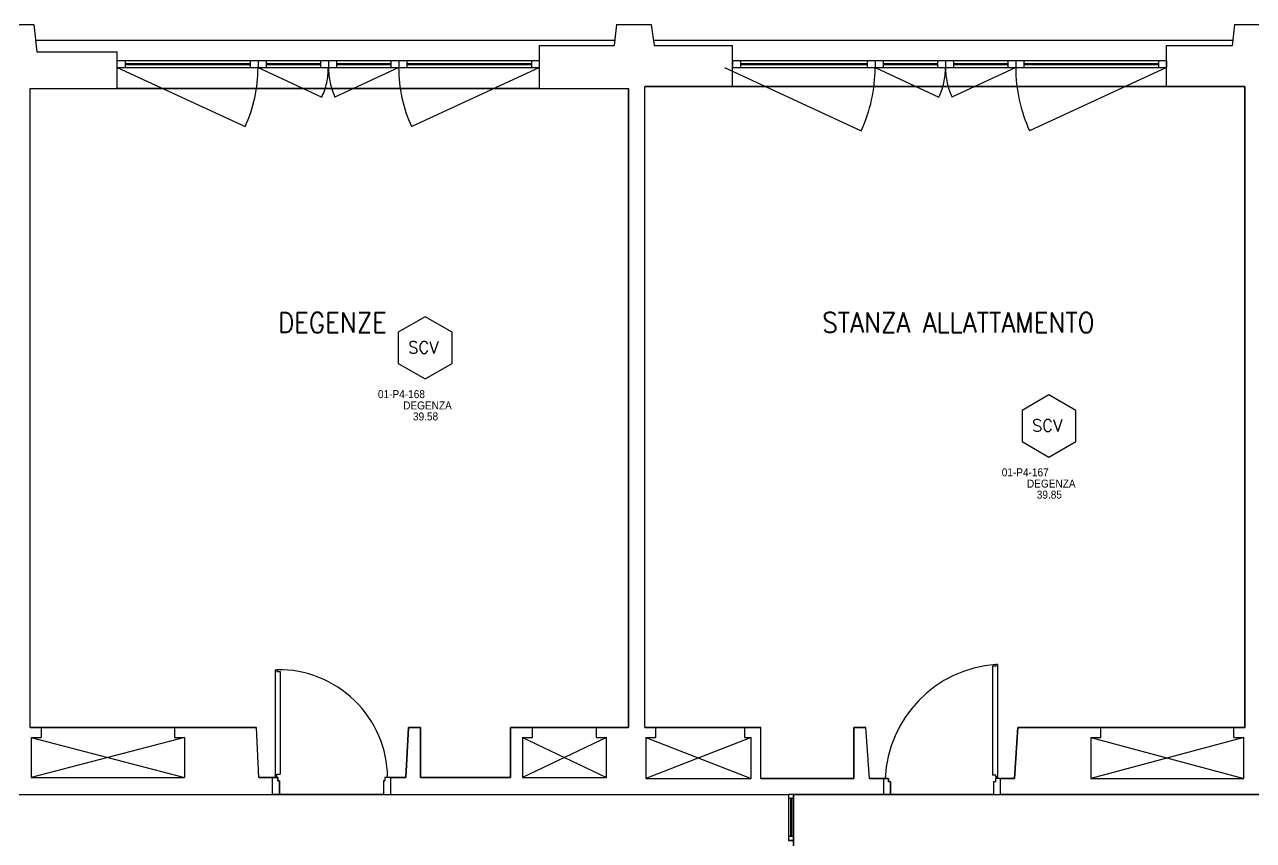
# Model space of a CAD drawing. Header units: inches. Extents: x 16420 to 16611, y 92341 to 92416.
# Drawn here: x 16499.48 to 16511.77, y 92402.07 to 92410.23 of the extents above; entities that cross this region are included whole.
import ezdxf
from ezdxf.enums import TextEntityAlignment as Align

# ---------------------------------------------------------------- set-up
doc = ezdxf.new("R2010")
doc.units = ezdxf.units.IN
doc.header["$LTSCALE"] = 50
doc.header["$MEASUREMENT"] = 0
doc.linetypes.add('NASCOSTA2', pattern=[0.1875, 0.125, -0.0625])
for name, color, linetype in [('A-LOCALI', 7, 'Continuous'), ('AA-CodiceVano', 7, 'Continuous'), ('GMM_DEST.USO', 50, 'Continuous'), ('PIANTA', 7, 'Continuous'), ('RM', 191, 'Continuous')]:
    doc.layers.add(name, color=color, linetype=linetype)
doc.styles.add('ARIAL', font='arial.ttf')
doc.styles.add('ARTECO', font='romans.shx', dxfattribs={"width": 0.9})
doc.styles.get("Standard").update_dxf_attribs({"font": 'txt.shx'})

# ---------------------------------------------------------------- blocks, each defined once
blk = doc.blocks.new('MFM_COD_VANO')
at = {"layer": 'A-LOCALI'}
for p, q in [((0, 0.621), (-0.269, 0.466)), ((0.269, 0.466), (0, 0.621)), ((-0.269, 0.466), (-0.269, 0.155)), ((0.269, 0.155), (0.269, 0.466)), ((-0.269, 0.155), (0, 0)), ((0, 0), (0.269, 0.155))]:
    blk.add_line(p, q, dxfattribs=at)
blk.add_text('SCV', height=0.12, dxfattribs=at).set_placement((-0.17, 0.255))
at = {"layer": 'A-LOCALI', "flags": 9}
for tag in ['MFM_NAME', 'MFM_COD_COMPLESSO', 'MFM_COD_EDIFICIO', 'MFM_COD_PIANO', 'MFM_COD_MACROAREA', 'MFM_ZONA', 'MFM_REPARTO']:
    blk.add_attdef(tag, (-0.084, 0.188), '', height=0.005, dxfattribs=at)
blk.add_attdef('MFM_ALTEZZA', text='', height=0.005, dxfattribs=at).set_placement((-0.057, 0.188), align=Align.CENTER)
at = {"layer": 'A-LOCALI', "style": 'ARIAL', "width": 0.9, "flags": 8}
for tag, p in [('MFM_COD_UT', (-0.026, -0.078)), ('MFM_DESTINAZIONE_USO', (0.023, -0.306)), ('MFM_SUPERFICIE', (0.004, -0.416))]:
    blk.add_attdef(tag, text='', height=0.08, dxfattribs=at).set_placement(p, align=Align.CENTER)
at = {"layer": 'A-LOCALI', "style": 'ARIAL', "width": 0.9}
for tag, p, height, flags in [('MFM_COD_LOCALE', (-0.472, -0.192), 0.08, 8), ('MFM_COD_SCHEDA', (-0.275, -0.483), 0.04, 9)]:
    blk.add_attdef(tag, p, '', height=height, dxfattribs=dict(at, flags=flags))

msp = doc.modelspace()

# ---------------------------------------------------------------- linework, layer by layer
at = {"layer": 'PIANTA', "color": 0}
for p, q in [((16499.229, 92410.233), (16499.575, 92410.233)), ((16499.575, 92410.233), (16499.605, 92409.962)), ((16505.401, 92410.233), (16505.378, 92410.023)), ((16505.401, 92410.233), (16505.747, 92410.233)), ((16505.747, 92410.233), (16505.777, 92410.023)), ((16511.58, 92410.233), (16511.556, 92410.022)), ((16511.58, 92410.233), (16511.926, 92410.233)), ((16505.383, 92410.073), (16499.596, 92410.073)), ((16499.605, 92409.962), (16500.409, 92409.962)), ((16500.409, 92409.593), (16500.409, 92409.962)), ((16504.629, 92409.593), (16504.629, 92410.023)), ((16504.629, 92410.023), (16505.378, 92410.023)), ((16511.562, 92410.073), (16505.769, 92410.073)), ((16505.777, 92410.023), (16506.559, 92410.023)), ((16506.559, 92409.613), (16506.559, 92410.023)), ((16510.899, 92409.613), (16510.899, 92410.023)), ((16510.899, 92410.023), (16511.556, 92410.023)), ((16500.409, 92409.873), (16504.629, 92409.873)), ((16500.489, 92409.873), (16500.489, 92409.803)), ((16500.489, 92409.843), (16501.736, 92409.844)), ((16500.489, 92409.833), (16501.736, 92409.834)), ((16501.736, 92409.873), (16501.736, 92409.803)), ((16501.816, 92409.873), (16501.816, 92409.803)), ((16501.896, 92409.873), (16501.896, 92409.803)), ((16501.896, 92409.844), (16502.439, 92409.844)), ((16501.896, 92409.834), (16502.439, 92409.834)), ((16502.439, 92409.873), (16502.439, 92409.803)), ((16502.519, 92409.873), (16502.519, 92409.803)), ((16502.599, 92409.873), (16502.599, 92409.803)), ((16502.599, 92409.844), (16503.143, 92409.844)), ((16502.599, 92409.834), (16503.143, 92409.834)), ((16503.143, 92409.873), (16503.143, 92409.803)), ((16503.223, 92409.873), (16503.223, 92409.803)), ((16503.303, 92409.873), (16503.303, 92409.803)), ((16503.303, 92409.844), (16504.549, 92409.844)), ((16503.303, 92409.834), (16504.549, 92409.834)), ((16504.549, 92409.873), (16504.549, 92409.803)), ((16506.559, 92409.873), (16510.899, 92409.873)), ((16506.559, 92409.873), (16506.559, 92409.803)), ((16506.639, 92409.873), (16506.639, 92409.803)), ((16506.639, 92409.843), (16507.906, 92409.844)), ((16506.639, 92409.833), (16507.906, 92409.834)), ((16507.906, 92409.873), (16507.906, 92409.803)), ((16507.986, 92409.873), (16507.986, 92409.803)), ((16508.066, 92409.873), (16508.066, 92409.803)), ((16508.066, 92409.844), (16508.609, 92409.844)), ((16508.066, 92409.834), (16508.609, 92409.834)), ((16508.609, 92409.873), (16508.609, 92409.803)), ((16508.689, 92409.873), (16508.689, 92409.803)), ((16508.769, 92409.873), (16508.769, 92409.803)), ((16508.769, 92409.844), (16509.313, 92409.844)), ((16508.769, 92409.834), (16509.313, 92409.834)), ((16509.313, 92409.873), (16509.313, 92409.803)), ((16509.393, 92409.873), (16509.393, 92409.803)), ((16509.473, 92409.873), (16509.473, 92409.803)), ((16509.473, 92409.844), (16510.819, 92409.844)), ((16509.473, 92409.834), (16510.819, 92409.834)), ((16510.819, 92409.873), (16510.819, 92409.803)), ((16510.899, 92409.873), (16510.899, 92409.803)), ((16500.409, 92409.803), (16504.629, 92409.803)), ((16506.559, 92409.803), (16510.899, 92409.803)), ((16499.539, 92403.203), (16499.539, 92409.593)), ((16499.539, 92409.593), (16500.409, 92409.593)), ((16504.629, 92409.593), (16500.409, 92409.593)), ((16504.629, 92409.593), (16505.519, 92409.593)), ((16505.519, 92403.203), (16505.519, 92409.593)), ((16505.684, 92403.203), (16505.684, 92409.613)), ((16506.559, 92409.613), (16505.684, 92409.613)), ((16510.899, 92409.613), (16506.559, 92409.613)), ((16511.684, 92409.613), (16510.899, 92409.613)), ((16511.684, 92403.203), (16511.684, 92409.613)), ((16509.161, 92403.817), (16509.161, 92402.726)), ((16509.194, 92403.817), (16509.161, 92403.817)), ((16509.194, 92403.833), (16509.194, 92403.817)), ((16509.211, 92403.833), (16509.194, 92403.833)), ((16509.211, 92403.833), (16509.211, 92402.709)), ((16501.988, 92403.78), (16502.004, 92403.781)), ((16501.988, 92403.78), (16501.988, 92402.719)), ((16502.004, 92403.781), (16502.004, 92403.764)), ((16502.004, 92403.764), (16502.037, 92403.764)), ((16502.037, 92403.764), (16502.037, 92402.736)), ((16499.539, 92403.203), (16499.649, 92403.203)), ((16499.649, 92403.203), (16499.649, 92403.103)), ((16499.649, 92403.203), (16500.979, 92403.203)), ((16500.979, 92403.203), (16500.979, 92403.103)), ((16500.979, 92403.203), (16501.799, 92403.203)), ((16501.824, 92402.703), (16501.799, 92403.203)), ((16503.294, 92402.703), (16503.319, 92403.203)), ((16503.319, 92403.203), (16503.439, 92403.203)), ((16503.439, 92403.203), (16503.439, 92402.703)), ((16504.339, 92402.703), (16504.339, 92403.203)), ((16504.339, 92403.203), (16504.559, 92403.203)), ((16504.559, 92403.203), (16505.199, 92403.203)), ((16504.559, 92403.103), (16504.559, 92403.203)), ((16505.199, 92403.203), (16505.519, 92403.203)), ((16505.199, 92403.103), (16505.199, 92403.203)), ((16505.684, 92403.203), (16505.794, 92403.203)), ((16505.794, 92403.203), (16506.684, 92403.203)), ((16505.794, 92403.103), (16505.794, 92403.203)), ((16506.684, 92403.203), (16506.844, 92403.203)), ((16506.684, 92403.103), (16506.684, 92403.203)), ((16506.844, 92402.693), (16506.844, 92403.203)), ((16507.774, 92402.693), (16507.774, 92403.203)), ((16507.774, 92403.203), (16507.894, 92403.203)), ((16507.929, 92402.693), (16507.894, 92403.203)), ((16509.379, 92402.693), (16509.414, 92403.203)), ((16509.414, 92403.203), (16510.244, 92403.203)), ((16510.244, 92403.103), (16510.244, 92403.203)), ((16510.244, 92403.203), (16511.574, 92403.203)), ((16511.574, 92403.103), (16511.574, 92403.203)), ((16511.574, 92403.203), (16511.684, 92403.203)), ((16499.549, 92403.103), (16499.649, 92403.103)), ((16499.549, 92403.103), (16499.549, 92402.703)), ((16501.079, 92403.103), (16499.549, 92402.703)), ((16499.549, 92403.103), (16501.079, 92402.703)), ((16500.979, 92403.103), (16501.079, 92403.103)), ((16501.079, 92403.103), (16501.079, 92402.703)), ((16504.459, 92403.103), (16504.559, 92403.103)), ((16504.459, 92403.103), (16504.459, 92402.703)), ((16505.299, 92403.103), (16504.459, 92402.703)), ((16504.459, 92403.103), (16505.299, 92402.703)), ((16505.199, 92403.103), (16505.299, 92403.103)), ((16505.299, 92402.703), (16505.299, 92403.103)), ((16505.694, 92403.103), (16505.794, 92403.103)), ((16505.694, 92403.103), (16505.694, 92402.693)), ((16506.748, 92403.103), (16505.694, 92402.693)), ((16505.694, 92403.103), (16506.748, 92402.693)), ((16506.684, 92403.103), (16506.748, 92403.103)), ((16506.748, 92402.693), (16506.748, 92403.103)), ((16510.144, 92403.103), (16510.244, 92403.103)), ((16510.144, 92403.103), (16510.144, 92402.693)), ((16511.674, 92403.103), (16510.144, 92402.693)), ((16510.144, 92403.103), (16511.674, 92402.693)), ((16511.574, 92403.103), (16511.674, 92403.103)), ((16511.674, 92402.693), (16511.674, 92403.103)), ((16501.988, 92402.719), (16502.004, 92402.719)), ((16502.004, 92402.736), (16502.037, 92402.736)), ((16502.004, 92402.719), (16502.004, 92402.736)), ((16509.194, 92402.726), (16509.161, 92402.726)), ((16509.194, 92402.709), (16509.194, 92402.726)), ((16509.211, 92402.709), (16509.194, 92402.709)), ((16499.549, 92402.703), (16501.079, 92402.703)), ((16501.824, 92402.703), (16501.959, 92402.703)), ((16501.959, 92402.703), (16502.014, 92402.703)), ((16501.959, 92402.533), (16501.959, 92402.703)), ((16502.014, 92402.703), (16502.014, 92402.67)), ((16502.014, 92402.67), (16502.029, 92402.67)), ((16502.029, 92402.67), (16502.029, 92402.533)), ((16503.069, 92402.67), (16503.084, 92402.67)), ((16503.069, 92402.67), (16503.069, 92402.533)), ((16503.084, 92402.703), (16503.084, 92402.67)), ((16503.139, 92402.703), (16503.084, 92402.703)), ((16503.139, 92402.703), (16503.294, 92402.703)), ((16503.139, 92402.703), (16503.139, 92402.533)), ((16503.439, 92402.703), (16504.339, 92402.703)), ((16504.459, 92402.703), (16505.299, 92402.703)), ((16505.694, 92402.693), (16506.748, 92402.693)), ((16506.844, 92402.693), (16507.774, 92402.693)), ((16507.929, 92402.693), (16508.069, 92402.693)), ((16508.069, 92402.693), (16508.119, 92402.693)), ((16508.069, 92402.693), (16508.069, 92402.533)), ((16508.119, 92402.693), (16508.119, 92402.66)), ((16508.139, 92402.66), (16508.119, 92402.66)), ((16508.139, 92402.66), (16508.139, 92402.533)), ((16509.169, 92402.66), (16509.169, 92402.533)), ((16509.189, 92402.66), (16509.169, 92402.66)), ((16509.189, 92402.693), (16509.189, 92402.66)), ((16509.239, 92402.693), (16509.189, 92402.693)), ((16509.239, 92402.693), (16509.379, 92402.693)), ((16509.239, 92402.533), (16509.239, 92402.693)), ((16510.144, 92402.693), (16511.674, 92402.693)), ((16496.959, 92402.533), (16501.959, 92402.533)), ((16502.029, 92402.533), (16501.959, 92402.533)), ((16503.069, 92402.533), (16503.139, 92402.533)), ((16503.139, 92402.533), (16507.119, 92402.533)), ((16508.069, 92402.533), (16507.119, 92402.533)), ((16507.119, 92402.533), (16507.119, 92402.073)), ((16507.169, 92402.493), (16507.119, 92402.493)), ((16507.139, 92402.493), (16507.139, 92402.113)), ((16507.149, 92402.493), (16507.149, 92402.113)), ((16507.169, 92402.533), (16507.169, 92402.073)), ((16508.139, 92402.533), (16508.069, 92402.533)), ((16509.169, 92402.533), (16509.239, 92402.533)), ((16511.999, 92402.533), (16509.239, 92402.533)), ((16507.169, 92402.113), (16507.119, 92402.113)), ((16507.169, 92402.073), (16507.119, 92402.073))]:
    msp.add_line(p, q, dxfattribs=at)
at = {"layer": 'PIANTA', "color": 0, "linetype": 'NASCOSTA2'}
for p, q in [((16500.409, 92409.803), (16501.686, 92409.213)), ((16501.816, 92409.803), (16502.454, 92409.508)), ((16503.223, 92409.803), (16502.584, 92409.508)), ((16504.629, 92409.803), (16503.352, 92409.213)), ((16506.479, 92409.803), (16507.847, 92409.171)), ((16507.986, 92409.803), (16508.624, 92409.508)), ((16509.393, 92409.803), (16508.754, 92409.508)), ((16510.899, 92409.803), (16509.531, 92409.171))]:
    msp.add_line(p, q, dxfattribs=at)
at = {"layer": 'PIANTA', "color": 0}
for centre in [(16501.996, 92402.711), (16509.202, 92402.701)]:
    msp.add_circle(centre, 0.00633, dxfattribs=at)
at = {"layer": 'PIANTA', "color": 0, "linetype": 'NASCOSTA2'}
for centre, radius, start, end in [((16500.409, 92409.803), 1.407, 335.2177, 0), ((16501.816, 92409.803), 0.703, 335.2177, 0), ((16503.223, 92409.803), 0.703, 180, 204.7823), ((16504.629, 92409.803), 1.407, 180, 204.7823), ((16506.479, 92409.803), 1.507, 335.2177, 0), ((16507.986, 92409.803), 0.703, 335.2177, 0), ((16509.393, 92409.803), 0.703, 180, 204.7823), ((16510.899, 92409.803), 1.507, 180, 204.7823), ((16509.279, 92402.642), 1.194, 94.0877, 177.5728), ((16502.021, 92402.69), 1.091, 0.723, 90.8613)]:
    msp.add_arc(centre, radius, start, end, dxfattribs=at)
at = {"layer": 'RM'}
for points in [[(16505.519, 92409.593), (16505.519, 92403.203), (16504.339, 92403.203), (16504.339, 92402.703), (16503.439, 92402.703), (16503.439, 92403.203), (16503.319, 92403.203), (16503.294, 92402.703), (16503.084, 92402.703), (16503.084, 92402.67), (16503.069, 92402.67), (16503.069, 92402.533), (16502.029, 92402.533), (16502.029, 92402.67), (16502.014, 92402.67), (16502.014, 92402.703), (16501.824, 92402.703), (16501.799, 92403.203), (16499.539, 92403.203), (16499.539, 92409.593)], [(16511.684, 92409.613), (16511.684, 92403.203), (16509.414, 92403.203), (16509.379, 92402.693), (16509.189, 92402.693), (16509.189, 92402.66), (16509.169, 92402.66), (16509.169, 92402.533), (16508.139, 92402.533), (16508.139, 92402.66), (16508.119, 92402.66), (16508.119, 92402.693), (16507.929, 92402.693), (16507.894, 92403.203), (16507.774, 92403.203), (16507.774, 92402.693), (16506.844, 92402.693), (16506.844, 92403.203), (16505.684, 92403.203), (16505.684, 92409.613)]]:
    msp.add_lwpolyline(points, close=True, dxfattribs=at)
for points in [[(16464.919, 92402.533), (16507.119, 92402.533), (16507.119, 92402.073), (16507.169, 92402.073), (16507.169, 92400.543), (16507.119, 92400.543), (16507.119, 92400.073), (16503.899, 92400.073), (16503.899, 92398.313), (16501.799, 92398.313), (16501.799, 92400.073), (16478.35, 92400.073)], [(16519.729, 92400.073), (16517.829, 92400.073), (16517.829, 92399.953), (16514.149, 92399.953), (16514.149, 92400.073), (16512.239, 92400.073), (16511.199, 92400.073), (16509.269, 92400.073), (16508.379, 92400.073), (16507.169, 92400.073), (16507.169, 92402.533), (16508.139, 92402.533), (16509.169, 92402.533), (16514.319, 92402.533), (16515.357, 92402.525), (16520.689, 92402.533)]]:
    msp.add_lwpolyline(points, dxfattribs=at)

# ---------------------------------------------------------------- block references
at = {"layer": 'AA-CodiceVano'}
ref = msp.add_blockref('MFM_COD_VANO', (16503.487, 92406.69), dxfattribs=at)
ref.add_attrib('MFM_COD_LOCALE', '01-P4-168', (16503.015, 92406.497), dxfattribs={"layer": 'A-LOCALI', "height": 0.08, "style": 'ARIAL', "width": 0.9})
ref.add_attrib('MFM_SUPERFICIE', '39.58', dxfattribs={"layer": 'A-LOCALI', "height": 0.08, "style": 'ARIAL', "width": 0.9}).set_placement((16503.491, 92406.274), align=Align.CENTER)
ref.add_attrib('MFM_DESTINAZIONE_USO', 'DEGENZA', dxfattribs={"layer": 'A-LOCALI', "height": 0.08, "style": 'ARIAL', "width": 0.9}).set_placement((16503.51, 92406.384), align=Align.CENTER)
ref = msp.add_blockref('MFM_COD_VANO', (16509.724, 92405.908), dxfattribs=at)
ref.add_attrib('MFM_COD_LOCALE', '01-P4-167', (16509.252, 92405.715), dxfattribs={"layer": 'A-LOCALI', "height": 0.08, "style": 'ARIAL', "width": 0.9})
ref.add_attrib('MFM_SUPERFICIE', '39.85', dxfattribs={"layer": 'A-LOCALI', "height": 0.08, "style": 'ARIAL', "width": 0.9}).set_placement((16509.728, 92405.492), align=Align.CENTER)
ref.add_attrib('MFM_DESTINAZIONE_USO', 'DEGENZA', dxfattribs={"layer": 'A-LOCALI', "height": 0.08, "style": 'ARIAL', "width": 0.9}).set_placement((16509.747, 92405.602), align=Align.CENTER)

# ---------------------------------------------------------------- texts
at = {"layer": 'GMM_DEST.USO', "color": 0, "style": 'ARTECO', "width": 0.9}
for s, p in [('DEGENZE ', (16502.621, 92407.152)), ('STANZA ALLATTAMENTO', (16508.819, 92407.152))]:
    msp.add_text(s, height=0.2, dxfattribs=at).set_placement(p, align=Align.CENTER)

doc.saveas('drawing.dxf')
